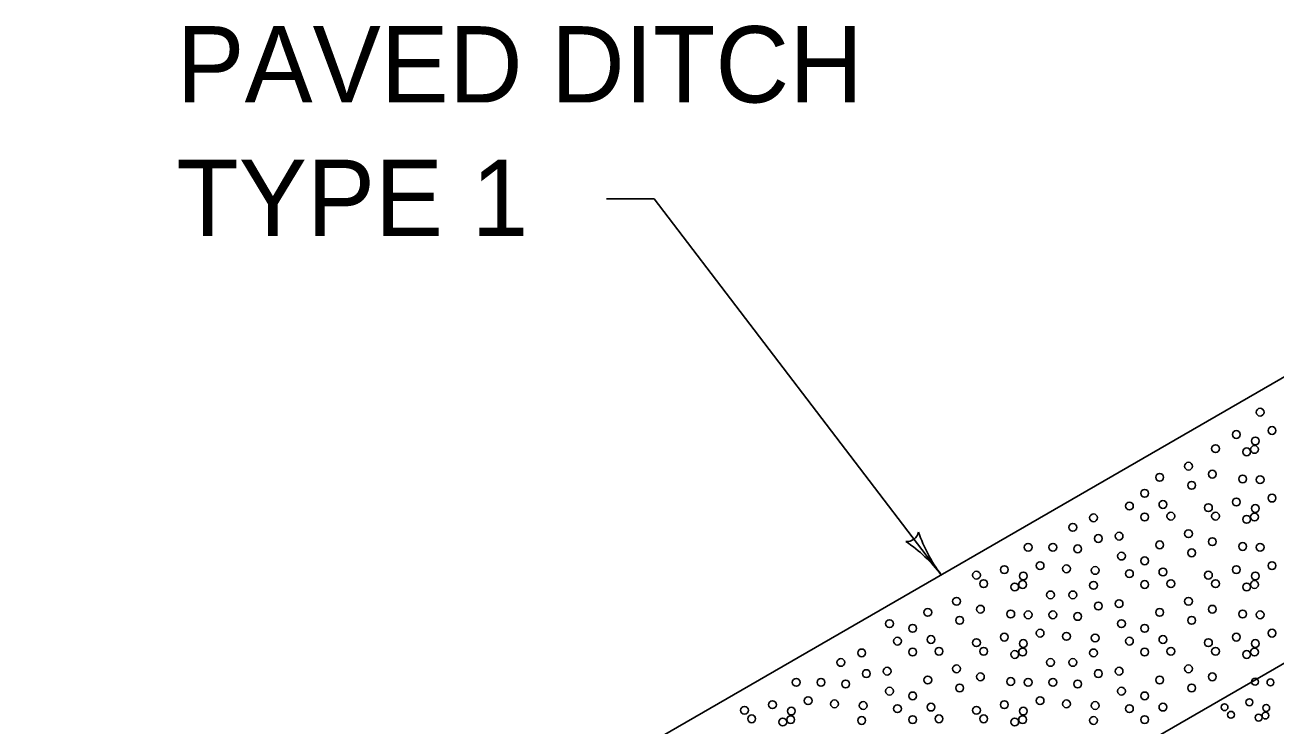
# Model space of a CAD drawing. Extents: x 1007 to 1035.5, y 1000.5 to 1021.5.
# Drawn here: x 1028.705 to 1031.981, y 1012.957 to 1014.794 of the extents above; entities that cross this region are included whole.
import ezdxf

# ---------------------------------------------------------------- set-up
doc = ezdxf.new("R2010")
doc.units = 0
doc.layers.add('Level 1', color=7, linetype='Continuous')

msp = doc.modelspace()

# ---------------------------------------------------------------- linework, layer by layer
at = {"layer": 'Level 1'}
for p, q in [((1028.7046, 1011.9675), (1033.4353, 1014.6988)), ((1030.2277, 1014.3383), (1030.3527, 1014.3383)), ((1030.3527, 1014.3383), (1031.1046, 1013.3532)), ((1029.1376, 1011.4675), (1033.8684, 1014.1988))]:
    msp.add_line(p, q, dxfattribs=at)
for centre, radius in [((1031.9399, 1013.7792), 0.0102), ((1031.9712, 1013.7311), 0.0102), ((1031.8776, 1013.7207), 0.0102), ((1031.9273, 1013.7039), 0.0102), ((1031.8232, 1013.6837), 0.0102), ((1031.9048, 1013.6753), 0.0102), ((1031.9252, 1013.6816), 0.0102), ((1031.7523, 1013.6377), 0.0102), ((1031.677, 1013.6085), 0.0102), ((1031.8149, 1013.6168), 0.0102), ((1031.8943, 1013.6043), 0.0102), ((1031.9399, 1013.6022), 0.0102), ((1031.7606, 1013.5876), 0.0102), ((1031.6373, 1013.5667), 0.0102), ((1031.6853, 1013.5374), 0.0102), ((1031.8776, 1013.5437), 0.0102), ((1031.9712, 1013.5541), 0.0102), ((1031.5036, 1013.5024), 0.0102), ((1031.5976, 1013.5332), 0.0102), ((1031.6373, 1013.5046), 0.0102), ((1031.7062, 1013.5067), 0.0102), ((1031.8045, 1013.5291), 0.0102), ((1031.8232, 1013.5067), 0.0102), ((1031.9252, 1013.5046), 0.0102), ((1031.9273, 1013.5269), 0.0102), ((1031.4493, 1013.4774), 0.0102), ((1031.9048, 1013.4983), 0.0102), ((1031.5161, 1013.4482), 0.0102), ((1031.5705, 1013.4544), 0.0102), ((1031.7523, 1013.4607), 0.0102), ((1031.8149, 1013.4398), 0.0102), ((1031.3323, 1013.4252), 0.0102), ((1031.3971, 1013.4252), 0.0102), ((1031.4618, 1013.421), 0.0102), ((1031.677, 1013.4315), 0.0102), ((1031.7606, 1013.4106), 0.0102), ((1031.8943, 1013.4273), 0.0102), ((1031.9399, 1013.4252), 0.0102), ((1031.3636, 1013.3771), 0.0102), ((1031.5767, 1013.4021), 0.0102), ((1031.6373, 1013.3897), 0.0102), ((1031.9712, 1013.3771), 0.0102), ((1031.1969, 1013.3521), 0.0102), ((1031.27, 1013.3667), 0.0102), ((1031.3197, 1013.3499), 0.0102), ((1031.4326, 1013.3688), 0.0102), ((1031.5078, 1013.3645), 0.0102), ((1031.5976, 1013.3562), 0.0102), ((1031.6853, 1013.3604), 0.0102), ((1031.8045, 1013.3521), 0.0102), ((1031.8776, 1013.3667), 0.0102), ((1031.9273, 1013.3499), 0.0102), ((1031.2157, 1013.3297), 0.0102), ((1031.2972, 1013.3213), 0.0102), ((1031.3177, 1013.3276), 0.0102), ((1031.5036, 1013.3254), 0.0102), ((1031.6373, 1013.3276), 0.0102), ((1031.7062, 1013.3297), 0.0102), ((1031.8232, 1013.3297), 0.0102), ((1031.9048, 1013.3213), 0.0102), ((1031.9252, 1013.3276), 0.0102), ((1031.1447, 1013.2837), 0.0102), ((1031.3908, 1013.3004), 0.0102), ((1031.4493, 1013.3004), 0.0102), ((1031.5705, 1013.2774), 0.0102), ((1031.7523, 1013.2837), 0.0102), ((1031.0694, 1013.2545), 0.0102), ((1031.2073, 1013.2628), 0.0102), ((1031.2867, 1013.2503), 0.0102), ((1031.3323, 1013.2482), 0.0102), ((1031.3971, 1013.2482), 0.0102), ((1031.4618, 1013.244), 0.0102), ((1031.5161, 1013.2712), 0.0102), ((1031.677, 1013.2545), 0.0102), ((1031.8149, 1013.2628), 0.0102), ((1031.8943, 1013.2503), 0.0102), ((1031.9399, 1013.2482), 0.0102), ((1030.9691, 1013.2251), 0.0102), ((1031.0298, 1013.2127), 0.0102), ((1031.153, 1013.2336), 0.0102), ((1031.5767, 1013.2251), 0.0102), ((1031.6373, 1013.2127), 0.0102), ((1031.7606, 1013.2336), 0.0102), ((1030.99, 1013.1792), 0.0102), ((1031.0778, 1013.1834), 0.0102), ((1031.1969, 1013.1751), 0.0102), ((1031.27, 1013.1897), 0.0102), ((1031.3636, 1013.2001), 0.0102), ((1031.4326, 1013.1918), 0.0102), ((1031.5078, 1013.1875), 0.0102), ((1031.5976, 1013.1792), 0.0102), ((1031.6853, 1013.1834), 0.0102), ((1031.8045, 1013.1751), 0.0102), ((1031.8776, 1013.1897), 0.0102), ((1031.9712, 1013.2001), 0.0102), ((1030.896, 1013.1484), 0.0102), ((1031.0298, 1013.1506), 0.0102), ((1031.0987, 1013.1527), 0.0102), ((1031.2157, 1013.1527), 0.0102), ((1031.2972, 1013.1443), 0.0102), ((1031.3177, 1013.1506), 0.0102), ((1031.3197, 1013.1729), 0.0102), ((1031.5036, 1013.1484), 0.0102), ((1031.6373, 1013.1506), 0.0102), ((1031.7062, 1013.1527), 0.0102), ((1031.8232, 1013.1527), 0.0102), ((1031.9048, 1013.1443), 0.0102), ((1031.9252, 1013.1506), 0.0102), ((1031.9273, 1013.1729), 0.0102), ((1030.8417, 1013.1234), 0.0102), ((1031.3908, 1013.1234), 0.0102), ((1031.4493, 1013.1234), 0.0102), ((1030.9085, 1013.0942), 0.0102), ((1030.9629, 1013.1004), 0.0102), ((1031.0694, 1013.0775), 0.0102), ((1031.1447, 1013.1067), 0.0102), ((1031.2073, 1013.0858), 0.0102), ((1031.5161, 1013.0942), 0.0102), ((1031.5705, 1013.1004), 0.0102), ((1031.677, 1013.0775), 0.0102), ((1031.7523, 1013.1067), 0.0102), ((1031.8149, 1013.0858), 0.0102), ((1030.7247, 1013.0712), 0.0102), ((1030.7895, 1013.0712), 0.0102), ((1030.8543, 1013.067), 0.0102), ((1030.9691, 1013.0481), 0.0102), ((1031.153, 1013.0566), 0.0102), ((1031.2867, 1013.0733), 0.0102), ((1031.3323, 1013.0712), 0.0102), ((1031.3971, 1013.0712), 0.0102), ((1031.4618, 1013.067), 0.0102), ((1031.5767, 1013.0481), 0.0102), ((1031.7606, 1013.0566), 0.0102), ((1031.9266, 1013.0729), 0.00903), ((1031.967, 1013.0711), 0.00903), ((1030.6625, 1013.0127), 0.0102), ((1030.756, 1013.0231), 0.0102), ((1030.825, 1013.0148), 0.0102), ((1030.9002, 1013.0105), 0.0102), ((1031.0298, 1013.0357), 0.0102), ((1031.27, 1013.0127), 0.0102), ((1031.3636, 1013.0231), 0.0102), ((1031.4326, 1013.0148), 0.0102), ((1031.5078, 1013.0105), 0.0102), ((1031.6373, 1013.0357), 0.0102), ((1031.9117, 1013.0191), 0.00903), ((1030.5893, 1012.9981), 0.0102), ((1030.7121, 1012.9959), 0.0102), ((1030.99, 1013.0022), 0.0102), ((1031.0778, 1013.0064), 0.0102), ((1031.1969, 1012.9981), 0.0102), ((1031.3197, 1012.9959), 0.0102), ((1031.5976, 1013.0022), 0.0102), ((1031.6853, 1013.0064), 0.0102), ((1031.8467, 1013.0061), 0.00903), ((1031.8634, 1012.9862), 0.00903), ((1031.9359, 1012.9788), 0.00903), ((1031.954, 1012.9843), 0.00903), ((1031.9558, 1013.0042), 0.00903), ((1030.6081, 1012.9757), 0.0102), ((1030.6896, 1012.9673), 0.0102), ((1030.7101, 1012.9736), 0.0102), ((1030.896, 1012.9714), 0.0102), ((1031.0298, 1012.9736), 0.0102), ((1031.0987, 1012.9757), 0.0102), ((1031.2157, 1012.9757), 0.0102), ((1031.2972, 1012.9673), 0.0102), ((1031.3177, 1012.9736), 0.0102), ((1031.5036, 1012.9714), 0.0102), ((1031.6373, 1012.9736), 0.0102)]:
    msp.add_circle(centre, radius, dxfattribs=at)
for centre, radius, start, end in [((1031.0144, 1013.4714), 0.0313, 266.1268, 348.2435), ((1031.4153, 1013.5904), 0.3909, 198.6994, 217.3461), ((1030.7938, 1013.116), 0.3909, 37.3523, 56.021), ((1030.7938, 1013.116), 0.3909, 37.34, 37.3523)]:
    msp.add_arc(centre, radius, start, end, dxfattribs=at)

# ---------------------------------------------------------------- texts
for s, p in [('PAVED DITCH', (1029.1013, 1014.5908)), ('TYPE 1', (1029.1013, 1014.2408))]:
    msp.add_text(s, height=0.2, dxfattribs=at).set_placement(p)

doc.saveas('drawing.dxf')
